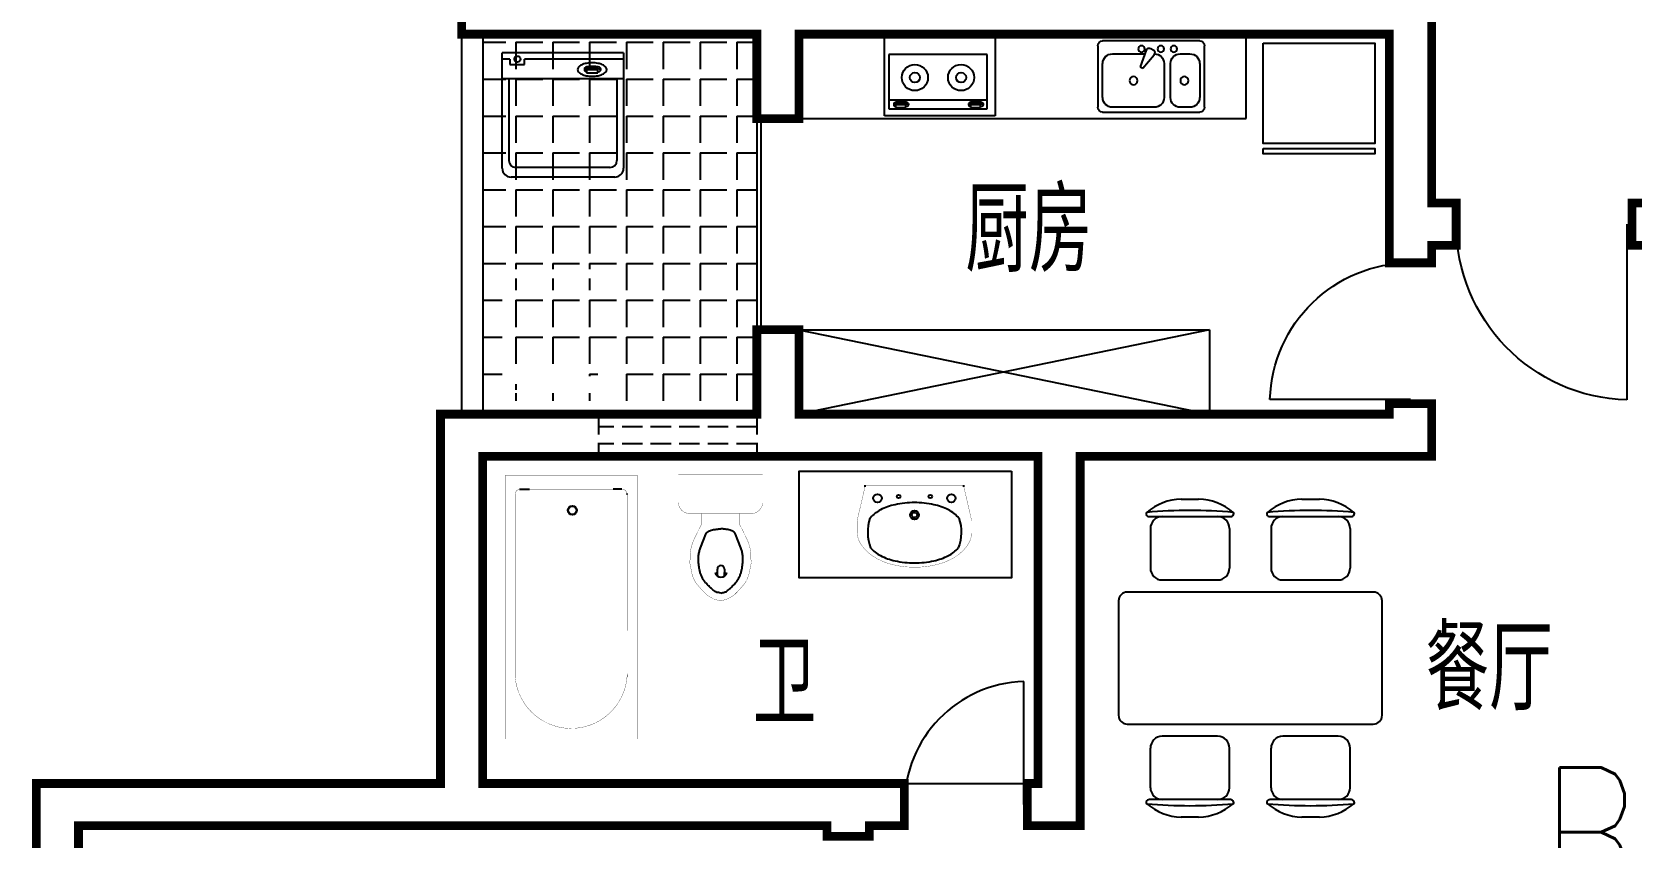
# Model space of a CAD drawing. Header units: millimetres. Extents: x 643 to 40043, y 348 to 31548.
# Drawn here: x 9698 to 18798, y 11958 to 16540 of the extents above; entities that cross this region are included whole.
import ezdxf
from ezdxf.enums import TextEntityAlignment as Align

# ---------------------------------------------------------------- set-up
doc = ezdxf.new("R2010")
doc.units = ezdxf.units.MM
doc.linetypes.add('DASH', pattern=[0.35, 0.25, -0.1])
for name, color, linetype in [('GROUND', 2, 'Continuous'), ('PUB_TEXT', 7, 'Continuous'), ('PUB_WALL', 255, 'Continuous'), ('PUB_WINDW', 7, 'Continuous'), ('TOTHER', 7, 'Continuous'), ('WALL', 255, 'Continuous'), ('WINDOW', 2, 'Continuous')]:
    doc.layers.add(name, color=color, linetype=linetype)
doc.styles.add('_HZDX', font='txt.shx', dxfattribs={"width": 0.8, "bigfont": 'HZDX.shx'})
doc.styles.add('DIM_FONT', font='SIMPLEX', dxfattribs={"width": 0.8})
doc.styles.add('SIMPLEX', font='SIMPLEX.SHX')
doc.styles.get("Standard").update_dxf_attribs({"font": 'arial.ttf'})

# ---------------------------------------------------------------- blocks, each defined once
blk = doc.blocks.new('M_C25MYD')
for p, q in [((-389.1, 921.2), (-289.9, 921.2)), ((297.8, 921.2), (396.9, 921.2)), ((-569.5, 821.2), (-109.5, 821.2)), ((117.3, 821.2), (577.3, 821.2)), ((-564.5, 753.7), (-564.5, 528.7)), ((-114.5, 753.7), (-114.5, 528.7)), ((122.3, 753.7), (122.3, 528.7)), ((572.3, 753.7), (572.3, 528.7)), ((-497, 461.2), (-182, 461.2)), ((189.8, 461.2), (504.8, 461.2)), ((703.9, 391.9), (-696.1, 391.9)), ((-746.1, 341.9), (-746.1, -308.1)), ((753.9, -308.1), (753.9, 341.9)), ((-696.1, -358.1), (703.9, -358.1)), ((-182, -427.3), (-497, -427.3)), ((504.8, -427.3), (189.8, -427.3)), ((-564.5, -719.8), (-564.5, -494.8)), ((-114.5, -719.8), (-114.5, -494.8)), ((122.3, -719.8), (122.3, -494.8)), ((572.3, -719.8), (572.3, -494.8)), ((-109.5, -787.3), (-569.5, -787.3)), ((577.3, -787.3), (117.3, -787.3)), ((-289.9, -887.3), (-389.1, -887.3)), ((396.9, -887.3), (297.8, -887.3))]:
    blk.add_line(p, q)
for centre, radius, start, end in [((-379.3, 605.7), 315.6, 91.76514, 130.72654), ((-299.6, 605.7), 315.6, 49.27346, 88.23486), ((307.5, 605.7), 315.6, 91.76514, 130.72654), ((387.2, 605.7), 315.6, 49.27346, 88.23486), ((-578.7, 837.3), 10, 130.72654, 202.66999), ((-569.5, 841.2), 20, 202.66999, 270), ((-339.5, -1856.7), 2712.7, 84.8023, 95.1977), ((-497, 753.7), 67.5, 90, 180), ((-182, 753.7), 67.5, 0, 90), ((-109.5, 841.2), 20, 270, 337.33001), ((-100.3, 837.3), 10, 337.33001, 49.27346), ((108.1, 837.3), 10, 130.72654, 202.66999), ((117.3, 841.2), 20, 202.66999, 270), ((347.3, -1856.7), 2712.7, 84.8023, 95.1977), ((189.8, 753.7), 67.5, 90, 180), ((504.8, 753.7), 67.5, 0, 90), ((577.3, 841.2), 20, 270, 337.33001), ((586.6, 837.3), 10, 337.33001, 49.27346), ((-497, 528.7), 67.5, 180, 270), ((-182, 528.7), 67.5, 270, 0), ((189.8, 528.7), 67.5, 180, 270), ((504.8, 528.7), 67.5, 270, 0), ((-696.1, 341.9), 50, 90, 180), ((703.9, 341.9), 50, 0, 90), ((-696.1, -308.1), 50, 180, 270), ((703.9, -308.1), 50, 270, 0), ((-497, -494.8), 67.5, 90, 180), ((-182, -494.8), 67.5, 0, 90), ((189.8, -494.8), 67.5, 90, 180), ((504.8, -494.8), 67.5, 0, 90), ((-497, -719.8), 67.5, 180, 270), ((-182, -719.8), 67.5, 270, 0), ((189.8, -719.8), 67.5, 180, 270), ((504.8, -719.8), 67.5, 270, 0), ((-578.7, -803.5), 10, 157.33001, 229.27346), ((-569.5, -807.3), 20, 90, 157.33001), ((-379.3, -571.9), 315.6, 229.27346, 268.23486), ((-339.5, 1890.5), 2712.7, 264.8023, 275.1977), ((-299.6, -571.9), 315.6, 271.76514, 310.72654), ((-109.5, -807.3), 20, 22.66999, 90), ((-100.3, -803.5), 10, 310.72654, 22.66999), ((108.1, -803.5), 10, 157.33001, 229.27346), ((117.3, -807.3), 20, 90, 157.33001), ((307.5, -571.9), 315.6, 229.27346, 268.23486), ((347.3, 1890.5), 2712.7, 264.8023, 275.1977), ((387.2, -571.9), 315.6, 271.76514, 310.72654), ((577.3, -807.3), 20, 22.66999, 90), ((586.6, -803.5), 10, 310.72654, 22.66999)]:
    blk.add_arc(centre, radius, start, end)
at = {"width": 0.8, "flags": 9}
for tag in ['XSIZE', 'YSIZE']:
    blk.add_attdef(tag, (0, 0), '', height=0.5, dxfattribs=at)
blk = doc.blocks.new('M_A13ZTG')
for p, q in [((-0.5018, 0.2083), (0.4982, 0.2083)), ((-0.5018, 0.2083), (-0.5018, 0.1896)), ((-0.5018, 0.1896), (0.4982, 0.1896)), ((0.4982, 0.2083), (0.4982, 0.1896))]:
    blk.add_line(p, q)
blk = doc.blocks.new('M_E4')
for p, q in [((670.2, -79.9), (670.2, -136.6)), ((670.2, -85.9), (670.2, -97)), ((670, -662.9), (670, -613.6))]:
    blk.add_line(p, q)
at = {"const_width": 1.5}
for points in [[(-750, -750), (-750, 0)], [(-750, 0), (750, 0)], [(750, 0), (750, -750)], [(607.9, -55.9), (640.2, -55.9)], [(670, -89.8), (670, -656.4)], [(670, -662.9), (670, -654.6)], [(750, -750), (-750, -750)]]:
    blk.add_lwpolyline(points, dxfattribs=at)
for points in [[(-399.3, -55.8, 0.930688), (-387.6, -693, 0.930688)], [(670.2, -85.9, 0.414214), (640.2, -55.9, 0.414214)], [(670, -89.8, 0.041784), (669.6, -84.8, 0.412615)], [(640, -692.9, 0.414214), (670, -662.9, 0.414214)]]:
    blk.add_lwpolyline(points, format="xyb", dxfattribs=at)
at = {"const_width": 1.5, "flags": 128}
for points in [[(-399.3, -55.8), (607.9, -55.9)], [(-399.3, -694.2), (645.3, -692.5)]]:
    blk.add_lwpolyline(points, dxfattribs=at)
for radius in [25, 23]:
    blk.add_circle((550, -381.2), radius)
blk.add_arc((640, -662.9), 30, 270, 280.17596)
at = {"width": 0.8, "flags": 9}
for tag in ['XSIZE', 'YSIZE']:
    blk.add_attdef(tag, (0, 0), '', height=0.5, dxfattribs=at)
blk = doc.blocks.new('_GCBLK')
at = {"linetype": 'DASH'}
for p, q in [((-0.5, -0.5), (-0.5, 0.5)), ((0.5, -0.5), (0.5, 0.5)), ((-0.5, 0.2), (0.5, 0.2)), ((-0.5, -0.2), (0.5, -0.2))]:
    blk.add_line(p, q, dxfattribs=at)
at = {"style": 'SIMPLEX', "flags": 9}
blk.add_attdef('A', text='', height=1, dxfattribs=at).set_placement((0, 1.5), align=Align.MIDDLE)
blk = doc.blocks.new('M_E13')
for p, q in [((-571.8, 18), (-536, 18)), ((-571.8, 18), (-571.8, 18)), ((-536, -22), (-571.8, -21.5))]:
    blk.add_line(p, q)
at = {"const_width": 1.5}
for points in [[(-155, 240, 0.414214), (-220, 175, 0.414214)], [(-715, 0, -0.037932), (-709.3, 28, -0.057502), (-702.1, 45.5, -0.011128), (-686.4, 72.3, -0.047419), (-682.1, 78.2, -0.013557), (-668.7, 92, -0.010422), (-650.6, 109.1, -0.006492), (-631.9, 125.5, -0.010986), (-620.5, 134.9, -0.031118), (-606.6, 144.5, -0.031821), (-591.9, 152.1, -0.025304), (-572.5, 159.4, -0.028493), (-554.6, 164.1), (-520.3, 170.9), (-500, 175, -0.104917), (-491.9, 174.9, 0.047512), (-474.4, 172.7, 0.018859), (-459.7, 172.7, -0.025251), (-448.7, 172.7, -0.024361), (-434.2, 171.1, -0.018727), (-415.7, 167.5, -0.011084), (-400.7, 163.6, -0.017664), (-391.4, 160.6, -0.012553), (-374.9, 154.2, -0.012341), (-358.5, 146.9), (-319.8, 128, -0.005054), (-308, 122, -0.002567), (-285, 110)], [(-715, 0, 0.037932), (-709.3, -28, 0.057502), (-702.1, -45.5, 0.011128), (-686.4, -72.3, 0.047419), (-682.1, -78.2, 0.013557), (-668.7, -92, 0.010422), (-650.6, -109.1, 0.006492), (-631.9, -125.5, 0.010986), (-620.5, -134.9, 0.031118), (-606.6, -144.5, 0.031821), (-591.9, -152.1, 0.025304), (-572.5, -159.4, 0.028493), (-554.6, -164.1), (-520.3, -170.9), (-500, -175, 0.104917), (-491.9, -174.9, -0.047512), (-474.4, -172.7, -0.018859), (-459.7, -172.7, 0.025251), (-448.7, -172.7, 0.024361), (-434.2, -171.1, 0.018727), (-415.7, -167.5, 0.011084), (-400.7, -163.6, 0.017664), (-391.4, -160.6, 0.012553), (-374.9, -154.2, 0.012341), (-358.5, -146.9), (-319.8, -128, 0.005054), (-308, -122, 0.002567), (-285, -110)], [(-220, -175, 0.414214), (-155, -240, 0.414214)]]:
    blk.add_lwpolyline(points, format="xyb", dxfattribs=at)
for points in [[(0, 240), (-155, 240)], [(0, -240), (0, 240)], [(-220, 110), (-285, 110)], [(-220, 175), (-220, -175)], [(-285, -110), (-220, -110)], [(-155, -240), (0, -240)]]:
    blk.add_lwpolyline(points, dxfattribs=at)
for points in [[(-672.1, -0.9, -0.054114), (-665.8, 24.7, -0.08891), (-657.7, 38.7, -0.006714), (-643.3, 55.3, -0.014531), (-636.2, 62.7, -0.010713), (-617.9, 80.2, -0.017575), (-606.2, 90.2, -0.037222), (-591, 100.5, -0.034599), (-573.2, 109.1, -0.02298), (-556.1, 115.1, -0.023613), (-538.9, 119.4, -0.014842), (-521.9, 122.3, -0.012533), (-501.7, 124.6, -0.021838), (-477, 125.6, -0.029407), (-458.7, 124.6, -0.029465), (-436.1, 120.5, -0.031881), (-415.7, 114.3), (-371.4, 97.1), (-337, 83.3, -0.135973), (-323.8, 73, -0.099517), (-314.1, 52.4, -0.016651), (-311.4, 39.5, -0.010977), (-308.3, 19.8, -0.015331), (-307.5, 11.6, -0.010106), (-306.9, -0.9)], [(-672.1, -0.9, 0.054114), (-665.8, -26.5, 0.08891), (-657.7, -40.4, 0.006714), (-643.3, -57, 0.014531), (-636.2, -64.4, 0.010713), (-617.9, -81.9, 0.017575), (-606.2, -91.9, 0.037222), (-591, -102.2, 0.034599), (-573.2, -110.9, 0.02298), (-556.1, -116.9, 0.023613), (-538.9, -121.2, 0.014842), (-521.9, -124, 0.012533), (-501.7, -126.3, 0.021838), (-477, -127.4, 0.029407), (-458.7, -126.3, 0.029465), (-436.1, -122.3, 0.031881), (-415.7, -116), (-371.4, -98.8), (-337, -85.1, 0.135973), (-323.8, -74.7, 0.099517), (-314.1, -54.1, 0.016651), (-311.4, -41.2, 0.010977), (-308.3, -21.5, 0.015331), (-307.5, -13.3, 0.010106), (-306.9, -0.9)]]:
    blk.add_lwpolyline(points, format="xyb")
for centre, radius, start, end in [((-548.8, -2.6), 33.2, 100.04955, 259.95045), ((-536, -2), 20, 270, 90)]:
    blk.add_arc(centre, radius, start, end)
at = {"width": 0.8, "flags": 9}
for tag in ['XSIZE', 'YSIZE']:
    blk.add_attdef(tag, (0, 0), '', height=0.5, dxfattribs=at)
blk = doc.blocks.new('M_E11')
for p, q in [((-280, -10), (-280, 0)), ((280, 0), (280, -10)), ((-250.5, -188.9), (-250.5, -185.7)), ((-247.8, -182.8), (-250.2, -184.9))]:
    blk.add_line(p, q)
at = {"const_width": 1.5}
for points in [[(-280, 0), (280, 0)], [(-325.7, -199.5), (-280, -5)], [(325.7, -203.7), (280, -5)]]:
    blk.add_lwpolyline(points, dxfattribs=at)
for points in [[(253, -188.3, 0.098208), (193.2, -140.8, 0.066287), (110.4, -111.4, 0.052428), (0, -99.8, 0.052428), (-110.4, -111.4, 0.066287), (-193.2, -140.8, 0.093876), (-250.8, -185.7, 0.171377)], [(-249.5, -357.7, 0.091341), (-193.2, -401.2, 0.066287), (-110.4, -430.6, 0.052428), (0, -442.2, 0.052428), (110.4, -430.6, 0.066287), (193.2, -401.2, 0.091756), (249.7, -357.5, 0.171377)]]:
    blk.add_lwpolyline(points, format="xyb")
for points in [[(-325.7, -199.5, 0.008223), (-325.7, -203.7, 0.149285)], [(-325.7, -265.7, 0.149285), (-304.4, -336.6, 0.107079), (-230.9, -407.7, 0.075625), (-131, -450.5, 0.062436), (-0.8, -467.3, 0.062436), (129.6, -451.5, 0.075625), (229.8, -409.6, 0.107079), (303.8, -339.1, 0.149285), (325.7, -268.3, 0.005205), (325.7, -265.7, 0.086596)]]:
    blk.add_lwpolyline(points, format="xyb", dxfattribs=at)
at = {"const_width": 1.5, "flags": 128}
for points in [[(-325.7, -203.7), (-325.7, -268.3)], [(325.7, -203.7), (325.7, -268.3)]]:
    blk.add_lwpolyline(points, dxfattribs=at)
at = {"flags": 128}
for points in [[(-253, -188.3, 0.172546), (-249.7, -357.5, 0.726395)], [(253, -188.3, -0.172546), (249.7, -357.5, -0.726395)]]:
    blk.add_lwpolyline(points, format="xyb", dxfattribs=at)
for centre, radius in [((-210, -75), 24), ((-210, -75), 24), ((-210, -75), 24), ((-90, -65), 10), ((90, -65), 10), ((210, -75), 24), ((0, -170), 25), ((0, -170), 15)]:
    blk.add_circle(centre, radius)
blk.add_arc((-249.5, -185.7), 1, 131.32236, 180)
at = {"width": 0.8, "flags": 9}
for tag in ['XSIZE', 'YSIZE']:
    blk.add_attdef(tag, (0, 0), '', height=0.5, dxfattribs=at)
blk = doc.blocks.new('M_A2ZXL')
blk.add_line((-0.4717, 0), (-0.4717, -0.9996))
blk.add_arc((-0.5, 0), 1, 271.62314, 0)
blk = doc.blocks.new('M_E20')
for p, q in [((345, 0), (-345, 0)), ((-302.4, -35.8), (-345, -35.8)), ((-302.4, -35), (-302.4, -65.6)), ((-302.4, -65.6), (-219.3, -65.6)), ((-219.3, -65.6), (-219.3, -35)), ((345, -35.8), (-219.3, -35.8)), ((123, -86.9), (123.1, -98.6)), ((214.8, -88), (214.8, -98.5)), ((-307.3, -144.3), (-307.3, -611)), ((133.5, -96.3), (133.5, -112.9)), ((198.1, -96.3), (133.5, -96.3)), ((133.5, -112.9), (198.1, -112.9)), ((198.1, -112.9), (198.1, -96.3)), ((307.3, -144.3), (307.3, -611)), ((267.3, -651), (-267.3, -651))]:
    blk.add_line(p, q)
blk.add_lwpolyline([(83.3, -94.4, 0.185158), (88.2, -107.2, 0.102042), (107.7, -121.5, 0.060862), (132.7, -129.5, 0.047173), (166.5, -132.7, 0.047173), (200.2, -129.5, 0.060862), (225.3, -121.5, 0.102042), (244.7, -107.2, 0.185158), (249.6, -94.4, 0.185158), (244.7, -81.7, 0.102042), (225.3, -67.3, 0.060862), (200.2, -59.3, 0.047173), (166.5, -56.1, 0.047173), (132.7, -59.3, 0.060862), (107.7, -67.3, 0.102042), (88.2, -81.7, 0.185158)], format="xyb", close=True)
for points in [[(214.8, -88, 0.259034), (212.9, -84.6, 0.076276), (201.4, -79.7, 0.036515), (187.8, -77.2, 0.026615), (169, -76.2, 0.026615), (150.1, -77.2, 0.036515), (136.6, -79.7, 0.076276), (125, -84.6, 0.259034), (123.1, -88, 0.078462), (123.3, -89.3, 0.056762)], [(214.8, -98.5, 0.259034), (212.9, -95.1, 0.076276), (201.4, -90.2, 0.036515), (187.8, -87.7, 0.026615), (169, -86.7, 0.026615), (150.1, -87.7, 0.036515), (136.6, -90.2, 0.076276), (125, -95.1, 0.259034), (123.1, -98.5, 0.259034), (125, -102, 0.056762), (133.5, -106, 0.036515)], [(198.1, -107.7, 0.008736), (201.4, -106.9, 0.076276), (212.9, -102, 0.259034), (214.8, -98.5, 0.259034)]]:
    blk.add_lwpolyline(points, format="xyb")
blk.add_circle((-258.7, -35), 17.5)
for centre, start, end in [((-267.3, -611), 180, 270), ((267.3, -611), 270, 0)]:
    blk.add_arc(centre, 40, start, end)
at = {"layer": 'TOTHER', "linetype": 'Continuous'}
for p, q in [((-345, -655.8), (-345, 0)), ((345, 0), (345, -655.8)), ((-345, -144.7), (345, -144.7)), ((295, -705.8), (-295, -705.8))]:
    blk.add_line(p, q, dxfattribs=at)
for centre, start, end in [((-295, -655.8), 180, 270), ((295, -655.8), 270, 0)]:
    blk.add_arc(centre, 50, start, end, dxfattribs=at)
at = {"width": 0.8, "flags": 9}
for tag in ['XSIZE', 'YSIZE']:
    blk.add_attdef(tag, (0, 0), '', height=0.5, dxfattribs=at)
blk = doc.blocks.new('M_E19')
for p, q in [((-323, -113), (-323, -456)), ((299, -113), (-323, -113)), ((299, -456), (299, -113)), ((-323, -400), (299, -400)), ((-323, -456), (299, -456)), ((-291, -422), (-291, -434)), ((-216, -432), (-280, -432)), ((-280, -432), (-280, -448)), ((-280, -448), (-216, -448)), ((-216, -448), (-216, -432)), ((-199, -423), (-199, -434)), ((182, -422), (182, -434)), ((193, -432), (193, -448)), ((257, -432), (193, -432)), ((193, -448), (257, -448)), ((257, -448), (257, -432)), ((274, -423), (274, -434))]:
    blk.add_line(p, q)
for points in [[(-199, -423, 0.259034), (-201, -420, 0.076276), (-213, -415, 0.036515), (-226, -412, 0.026615), (-245, -411, 0.026615), (-264, -412, 0.036515), (-277, -415, 0.076276), (-289, -420, 0.259034), (-291, -423, 0.078462), (-291, -424, 0.056762)], [(-199, -434, 0.259034), (-201, -430, 0.076276), (-213, -425, 0.036515), (-226, -423, 0.026615), (-245, -422, 0.026615), (-264, -423, 0.036515), (-277, -425, 0.076276), (-289, -430, 0.259034), (-291, -434, 0.259034), (-289, -437, 0.056762), (-280, -441, 0.036515)], [(-216, -443, 0.008736), (-213, -442, 0.076276), (-201, -437, 0.259034), (-199, -434, 0.259034)], [(274, -423, 0.259034), (272, -420, 0.076276), (260, -415, 0.036515), (247, -412, 0.026615), (228, -411, 0.026615), (209, -412, 0.036515), (196, -415, 0.076276), (184, -420, 0.259034), (182, -423, 0.078462), (182, -424, 0.056762)], [(274, -434, 0.259034), (272, -430, 0.076276), (260, -425, 0.036515), (247, -423, 0.026615), (228, -422, 0.026615), (209, -423, 0.036515), (196, -425, 0.076276), (184, -430, 0.259034), (182, -434, 0.259034), (184, -437, 0.056762), (193, -441, 0.036515)], [(257, -443, 0.008736), (260, -442, 0.076276), (272, -437, 0.259034), (274, -434, 0.259034)]]:
    blk.add_lwpolyline(points, format="xyb")
at = {"layer": 'TOTHER', "linetype": 'Continuous'}
for p, q in [((-350, 0), (350, 0)), ((-350, -500), (-350, 0)), ((350, 0), (350, -500)), ((350, -500), (-350, -500))]:
    blk.add_line(p, q, dxfattribs=at)
for centre, radius in [((-158, -259), 82.5), ((134, -259), 82.5), ((-158, -259), 31.6), ((134, -259), 31.6)]:
    blk.add_circle(centre, radius, dxfattribs=at)
at = {"width": 0.8, "flags": 9}
for tag in ['XSIZE', 'YSIZE']:
    blk.add_attdef(tag, (0, 0), '', height=0.5, dxfattribs=at)
blk = doc.blocks.new('M_E29JIV')
at = {"color": 0, "linetype": 'ByBlock'}
for p, q in [((0, -307), (0, 307)), ((31, 338), (419, 338)), ((358, 307), (143, 307)), ((450, 307), (450, -307)), ((82, 245), (82, 40)), ((419, -20), (419, 245)), ((48, 2), (57, -12)), ((59, 31), (163, 70)), ((173, 53), (87, -18)), ((163, 70), (173, 53)), ((143, -82), (358, -82)), ((82, -184), (82, -245)), ((358, -123), (143, -123)), ((419, -245), (419, -184)), ((419, -338), (31, -338)), ((143, -307), (358, -307))]:
    blk.add_line(p, q, dxfattribs=at)
for centre, radius in [((251, 112), 25.6), ((51, 61), 20.5), ((51, -61), 20.5), ((51, -143), 20.5), ((251, -210), 25.6)]:
    blk.add_circle(centre, radius, dxfattribs=at)
for centre, radius, start, end in [((31, 307), 30.7, 90, 180), ((143, 245), 61.4, 90, 180), ((358, 245), 61.4, 0, 90), ((419, 307), 30.7, 0, 90), ((66, 12), 20.5, 110.5377, 210), ((74, -2), 20.5, 210, 309.4623), ((143, -20), 61.4, 180, 270), ((358, -20), 61.4, 270, 0), ((143, -184), 61.4, 90, 180), ((358, -184), 61.4, 0, 90), ((143, -245), 61.4, 180, 270), ((358, -245), 61.4, 270, 0), ((31, -307), 30.7, 180, 270), ((419, -307), 30.7, 270, 0)]:
    blk.add_arc(centre, radius, start, end, dxfattribs=at)
at = {"style": 'DIM_FONT', "width": 0.8, "flags": 9}
for tag in ['XSIZE', 'YSIZE']:
    blk.add_attdef(tag, (0, 0), '', height=0.5, dxfattribs=at)
blk = doc.blocks.new('1T4F68')
at = {"layer": 'GROUND'}
h = blk.add_hatch(dxfattribs=at)
h.set_pattern_fill('ANGLE', scale=30, style=0)
h.set_pattern_definition([(0, (1346.38, -1958.87), (0, -209.55), [152.4, -57.15]), (270, (1346.38, -1958.87), (-209.55, -1e-14), [152.4, -57.15])])
h.paths.add_polyline_path([(8885.8, -14344.5), (8885.8, -14824.5), (7325.8, -14824.5), (7325.8, -13624.5), (7325.8, -12664.5), (8885.8, -12664.5), (8885.8, -13144.5)])
h.paths.add_polyline_path([(8077.3, -13999.4), (7487.3, -13999.4, 0.414214), (7437.3, -14049.4), (7437.3, -14705.2), (8127.3, -14705.2), (8127.3, -14049.4, 0.414214)], flags=16)
h.paths.add_polyline_path([(8049.5, -14054.2), (7515, -14054.2, 0.414214), (7475, -14094.2), (7475, -14560.5), (8089.5, -14560.5), (8089.5, -14094.2, 0.414214)], flags=0)
h.paths.add_polyline_path([(7982.5, -14575.7), (7982.5, -14575.7), (7982.5, -14575.7), (7982.5, -14575.7), (7982.5, -14575.7), (7982.5, -14575.7), (7982.5, -14575.7), (7982.5, -14575.7)], flags=0)
h.paths.add_polyline_path([(7907.3, -14620.6), (7907.3, -14620.6)], flags=0)
h.paths.add_polyline_path([(7995.1, -14610.1, -0.076276), (7983.6, -14615), (7983.6, -14615, 0.076276), (7995.1, -14610.1)], flags=0)
h.paths.add_polyline_path([(7980.4, -14592.3), (7915.7, -14592.3), (7915.7, -14608.9), (7980.4, -14608.9), (7980.4, -14597.6, -0.096288), (7995.1, -14603.2, -5243353.356925), (7995.1, -14603.2, 0.096288), (7980.4, -14597.6)], flags=0)
h.paths.add_polyline_path([(7506.1, -14670.2, 1), (7541.1, -14670.2, 1)], flags=0)
at = {"layer": 'GROUND', "color": 7}
for p, q in [((7205.8, -12664.5), (7205.8, -14824.5)), ((7325.8, -12664.5), (7325.8, -14824.5)), ((11670.4, -13144.5), (11670.4, -12664.5)), ((9125.8, -13144.5), (11670.4, -13144.5)), ((11462.7, -14344.5), (9125.8, -14824.5)), ((9125.8, -14344.5), (11462.7, -14344.5)), ((9125.8, -14344.5), (11462.7, -14824.5)), ((11462.7, -14344.5), (11462.7, -14824.5)), ((9725.8, -16924.5), (10425.8, -16924.5))]:
    blk.add_line(p, q, dxfattribs=at)
for points in [[(11766.6, -12716.2), (12403.4, -12716.2), (12403.4, -13285.2), (11766.6, -13285.2)], [(11766.6, -13314.4), (12403.4, -13314.4), (12403.4, -13343.7), (11766.6, -13343.7)], [(10335.8, -15149.2), (10335.8, -15754.2), (9127.3, -15754.2), (9127.3, -15149.2)]]:
    blk.add_lwpolyline(points, close=True, dxfattribs=at)
at = {"layer": 'PUB_WALL', "color": 7, "const_width": 50}
blk.add_lwpolyline([(9125.8, -12664.5), (9125.8, -13144.5), (8885.8, -13144.5), (8885.8, -12664.5), (7205.8, -12664.5), (7205.8, -12424.5), (8885.8, -12424.5), (8885.8, -11944.5), (9125.8, -11944.5), (9125.8, -12424.5), (12485.8, -12424.5), (12485.8, -11124.5), (12725.8, -11124.5), (12725.8, -11224.5), (12865.8, -11224.5), (12865.8, -11464.5), (12725.8, -11464.5), (12725.8, -13624.5), (12865.8, -13624.5), (12865.8, -13864.5), (12725.8, -13864.5), (12725.8, -13964.5), (12485.8, -13964.5), (12485.8, -12664.5)], close=True, dxfattribs=at)
for points in [[(13985.8, -13864.5), (13865.8, -13864.5), (13865.8, -13624.5), (13985.8, -13624.5)], [(4785.8, -21964.5), (4785.8, -16924.5), (7085.8, -16924.5), (7085.8, -14824.5), (8885.8, -14824.5), (8885.8, -14344.5), (9125.8, -14344.5), (9125.8, -14824.5), (12485.8, -14824.5), (12485.8, -14764.5), (12725.8, -14764.5), (12725.8, -15064.5), (10725.8, -15064.5), (10725.8, -17164.5), (10425.8, -17164.5), (10425.8, -16924.5), (10485.8, -16924.5), (10485.8, -15064.5), (7325.8, -15064.5), (7325.8, -16924.5), (9725.8, -16924.5), (9725.8, -17164.5), (9525.8, -17164.5), (9525.8, -17224.5), (9285.8, -17224.5), (9285.8, -17164.5), (5025.8, -17164.5), (5025.8, -21724.5)]]:
    blk.add_lwpolyline(points, dxfattribs=at)
at = {"layer": 'WALL', "color": 7}
for p, q in [((12725.8, -11464.5), (12725.8, -13624.5)), ((7205.8, -12664.5), (7205.8, -12424.5)), ((8885.8, -12664.5), (7205.8, -12664.5)), ((8885.8, -13144.5), (8885.8, -12664.5)), ((12485.8, -12664.5), (9125.8, -12664.5)), ((9125.8, -12664.5), (9125.8, -13144.5)), ((12485.8, -13964.5), (12485.8, -12664.5)), ((9125.8, -13144.5), (8885.8, -13144.5)), ((12725.8, -13624.5), (12865.8, -13624.5)), ((12865.8, -13864.5), (12865.8, -13624.5)), ((12865.8, -13864.5), (12725.8, -13864.5)), ((12725.8, -13864.5), (12725.8, -13964.5)), ((12485.8, -13964.5), (12725.8, -13964.5)), ((9125.8, -14344.5), (8885.8, -14344.5)), ((8885.8, -14824.5), (8885.8, -14344.5)), ((9125.8, -14344.5), (9125.8, -14824.5)), ((7085.8, -14824.5), (8885.8, -14824.5)), ((7085.8, -14824.5), (7085.8, -16924.5)), ((9125.8, -14824.5), (12485.8, -14824.5)), ((12485.8, -14764.5), (12725.8, -14764.5)), ((12485.8, -14824.5), (12485.8, -14764.5)), ((12725.8, -14764.5), (12725.8, -15064.5)), ((10485.8, -15064.5), (7325.8, -15064.5)), ((7325.8, -15064.5), (7325.8, -16924.5)), ((10485.8, -16924.5), (10485.8, -15064.5)), ((12725.8, -15064.5), (10725.8, -15064.5)), ((10725.8, -15064.5), (10725.8, -17164.5)), ((4785.8, -21964.5), (4785.8, -16924.5)), ((4785.8, -16924.5), (7085.8, -16924.5)), ((7325.8, -16924.5), (9725.8, -16924.5)), ((9725.8, -16924.5), (9725.8, -17164.5)), ((10425.8, -16924.5), (10425.8, -17164.5)), ((10425.8, -16924.5), (10485.8, -16924.5)), ((5025.8, -17164.5), (5025.8, -21724.5)), ((9285.8, -17164.5), (5025.8, -17164.5)), ((9285.8, -17224.5), (9285.8, -17164.5)), ((9525.8, -17164.5), (9525.8, -17224.5)), ((9725.8, -17164.5), (9525.8, -17164.5)), ((10725.8, -17164.5), (10425.8, -17164.5)), ((9285.8, -17224.5), (9525.8, -17224.5))]:
    blk.add_line(p, q, dxfattribs=at)
at = {"layer": 'GROUND', "color": 7, "xscale": 0.9, "yscale": 0.9, "zscale": 0.9}
blk.add_blockref('M_E19', (9927.6, -12678), dxfattribs=at)
at = {"layer": 'GROUND', "color": 7, "xscale": -0.9, "yscale": 0.9, "zscale": 0.9, "rotation": 90}
blk.add_blockref('M_E29JIV', (11130.1, -12702.5), dxfattribs=at)
at = {"layer": 'GROUND', "color": 7}
for name, p in [('M_E20', (7782.3, -12771)), ('M_E11', (9782.9, -15227.8)), ('M_C25MYD', (11690.2, -16228.3))]:
    blk.add_blockref(name, p, dxfattribs=at)
at = {"layer": 'GROUND', "color": 7, "rotation": 90}
for name, p in [('M_E4', (7455, -15921.3)), ('M_E13', (8679.3, -15169.7))]:
    blk.add_blockref(name, p, dxfattribs=at)
at = {"layer": 'WINDOW', "color": 7}
for name, p, xscale, yscale, zscale, rotation in [('M_A13ZTG', (8658.3, -13746.7), 1200, 1200, 1200, 270), ('M_A2ZXL', (12605.8, -14364.5), 800, -800, 800, 90), ('_GCBLK', (8435.8, -14944.5), 900, 240.0000000000027, 900, 180), ('M_A2ZXL', (10075.8, -17044.5), 700, 700, 700, 180)]:
    blk.add_blockref(name, p, dxfattribs=dict(at, xscale=xscale, yscale=yscale, zscale=zscale, rotation=rotation))
at = {"layer": 'WINDOW', "color": 7, "xscale": -1000, "yscale": 1000, "zscale": 1000}
blk.add_blockref('M_A2ZXL', (13365.8, -13744.5), dxfattribs=at)
at = {"layer": 'PUB_TEXT', "color": 7, "style": '_HZDX', "width": 0.8}
for s, height, p in [('厨房', 476, (10072.5, -14016.5)), ('餐厅', 476, (12691.6, -16509.3)), ('卫', 476, (8862.6, -16590.5)), ('B', 771.1, (13347.2, -17605.3))]:
    blk.add_text(s, height=height, dxfattribs=at).set_placement(p)

msp = doc.modelspace()

# ---------------------------------------------------------------- block references
at = {"layer": 'PUB_WINDW'}
msp.add_blockref('1T4F68', (4937.3, 29192.1), dxfattribs=at)

doc.saveas('drawing.dxf')
